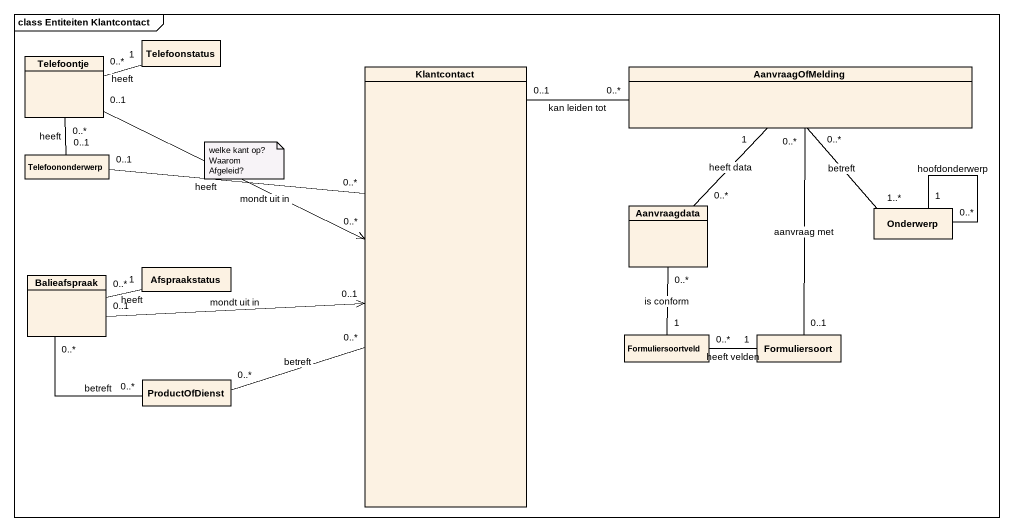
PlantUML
@startuml
mainframe class Entiteiten Klantcontact
hide circle
hide empty members
class Telefoontje
class Telefoonstatus
class Klantcontact
class AanvraagOfMelding
class Telefoononderwerp
class Aanvraagdata
class Onderwerp
class Balieafspraak
class Afspraakstatus
class Formuliersoortveld
class Formuliersoort
class ProductOfDienst
Telefoontje "0..*" -right- "1" Telefoonstatus : heeft
Telefoontje "0..1" -right-> "0..*" Klantcontact : mondt uit in
Klantcontact "0..1" -right- "0..*" AanvraagOfMelding : kan leiden tot
Klantcontact "0..*" -left- "0..*" ProductOfDienst : betreft
AanvraagOfMelding "1" -- "0..*" Aanvraagdata : heeft data
AanvraagOfMelding "0..*" -- "1..*" Onderwerp : betreft
AanvraagOfMelding "0..*" -- "0..1" Formuliersoort : aanvraag met
Telefoononderwerp "0..1" -up- "0..*" Telefoontje : heeft
Telefoononderwerp "0..1" -right- "0..*" Klantcontact : heeft
Aanvraagdata "0..*" -- "1" Formuliersoortveld : is conform
Onderwerp "0..*" -- "1" Onderwerp : hoofdonderwerp
Balieafspraak "0..1" -right-> "0..1" Klantcontact : mondt uit in
Balieafspraak "0..*" -right- "1" Afspraakstatus : heeft
Balieafspraak "0..*" -- "0..*" ProductOfDienst : betreft
Formuliersoort "1" -left- "0..*" Formuliersoortveld : heeft velden
note as N1
  welke kant op? Waarom Afgeleid?
end note
@enduml
